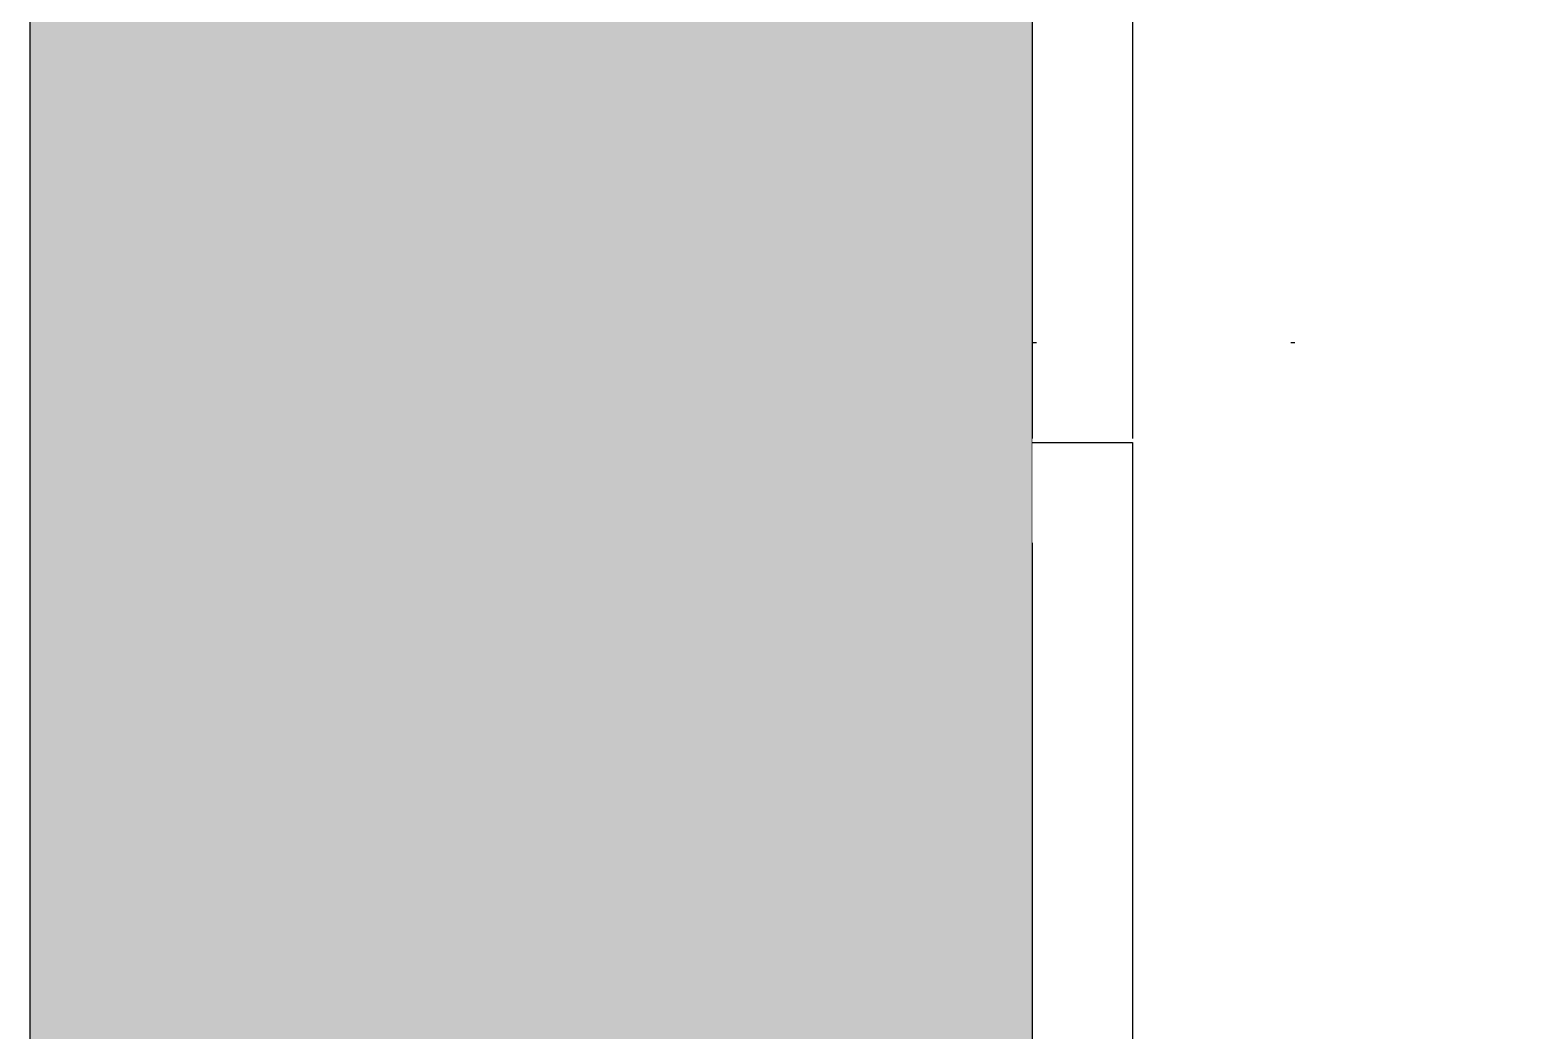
# Model space of a CAD drawing. Header units: inches. Extents: x 21 to 32698, y 13 to 3712.
# Drawn here: x 17341.71 to 17379.13, y 989.92 to 1014.87 of the extents above; entities that cross this region are included whole.
import ezdxf

# ---------------------------------------------------------------- set-up
doc = ezdxf.new("R2010")
doc.units = ezdxf.units.IN
doc.header["$MEASUREMENT"] = 0
doc.set_wipeout_variables(frame=1)
doc.linetypes.add('DOT', pattern=[6.35, 0, -6.35])
for name, color, linetype, lineweight in [('Z_MİM_-KM-BEAM-RAY', 8, 'DOT', 25), ('Z_MİM_-KM-GLAZ', 8, 'Continuous', 25), ('Z_MİM_-KM-PATTERN-STRC', 8, 'Continuous', 25), ('Z_MİM_-KM-STRC-CONCRETE', 8, 'Continuous', 25), ('Z_MİM_-KM-WALL', 8, 'Continuous', 25), ('Z_MİM_-KM-WALL-PLASTER', 8, 'Continuous', 25)]:
    doc.layers.add(name, color=color, linetype=linetype, lineweight=lineweight)

# ---------------------------------------------------------------- blocks, each defined once
blk = doc.blocks.new('-KM_Kiriş İzi-2K')
at = {"layer": 'Z_MİM_-KM-BEAM-RAY'}
for p, q in [((1309.999, 30), (2010, 30)), ((2035, 25), (2654.998, 25))]:
    blk.add_line(p, q, dxfattribs=at)
blk = doc.blocks.new('-KM_Kolon-2K')
at = {"layer": 'Z_MİM_-KM-PATTERN-STRC'}
blk.add_hatch(color=256, dxfattribs=at).paths.add_polyline_path([(2010, 370), (2034.999, 370), (2034.999, 0), (2010, 0)], flags=0)
at = {"layer": 'Z_MİM_-KM-STRC-CONCRETE'}
blk.add_lwpolyline([(2010, 370), (2034.999, 370), (2034.999, 0), (2010, 0)], close=True, dxfattribs=at)
blk = doc.blocks.new('-KM-AL5 140_164')
blk.add_wipeout([(151.488, -34.02), (151.726, -15.48), (149.45, -15.45), (149.45, 7.15), (9.45, 7.15), (9.45, -15.45), (7.398, -15.45), (7.567, -34.061)])
at = {"layer": 'Z_MİM_-KM-WALL'}
blk.add_line((9.45, 4.55), (9.45, -17.85), dxfattribs=at)
at = {"layer": 'Z_MİM_-KM-WALL-PLASTER'}
blk.add_lwpolyline([(9.45, 7.05), (11.95, 7.05), (11.95, -17.85)], dxfattribs=at)

msp = doc.modelspace()

# ---------------------------------------------------------------- linework, layer by layer
at = {"layer": 'Z_MİM_-KM-WALL'}
msp.add_lwpolyline([(17986.714, 1002.083), (17366.713, 1002.083)], dxfattribs=at)
at = {"layer": 'Z_MİM_-KM-WALL-PLASTER'}
msp.add_lwpolyline([(17744.213, 1644.583), (17494.214, 1644.583), (17494.214, 1634.583), (17364.214, 1634.583), (17364.214, 1354.583), (17369.213, 1354.583), (17369.213, 1004.583), (17744.213, 1004.583)], close=True, dxfattribs=at)

# ---------------------------------------------------------------- block references
at = {"layer": 'Z_MİM_-KM-BEAM-RAY'}
msp.add_blockref('-KM_Kiriş İzi-2K', (15331.714, 982.083), dxfattribs=at)
at = {"layer": 'Z_MİM_-KM-STRC-CONCRETE'}
msp.add_blockref('-KM_Kolon-2K', (15331.714, 982.083), dxfattribs=at)

# ---------------------------------------------------------------- next in the draw order: block references
at = {"layer": 'Z_MİM_-KM-GLAZ'}
msp.add_blockref('-KM-AL5 140_164', (17357.263, 997.533), dxfattribs=at)

doc.saveas('drawing.dxf')
